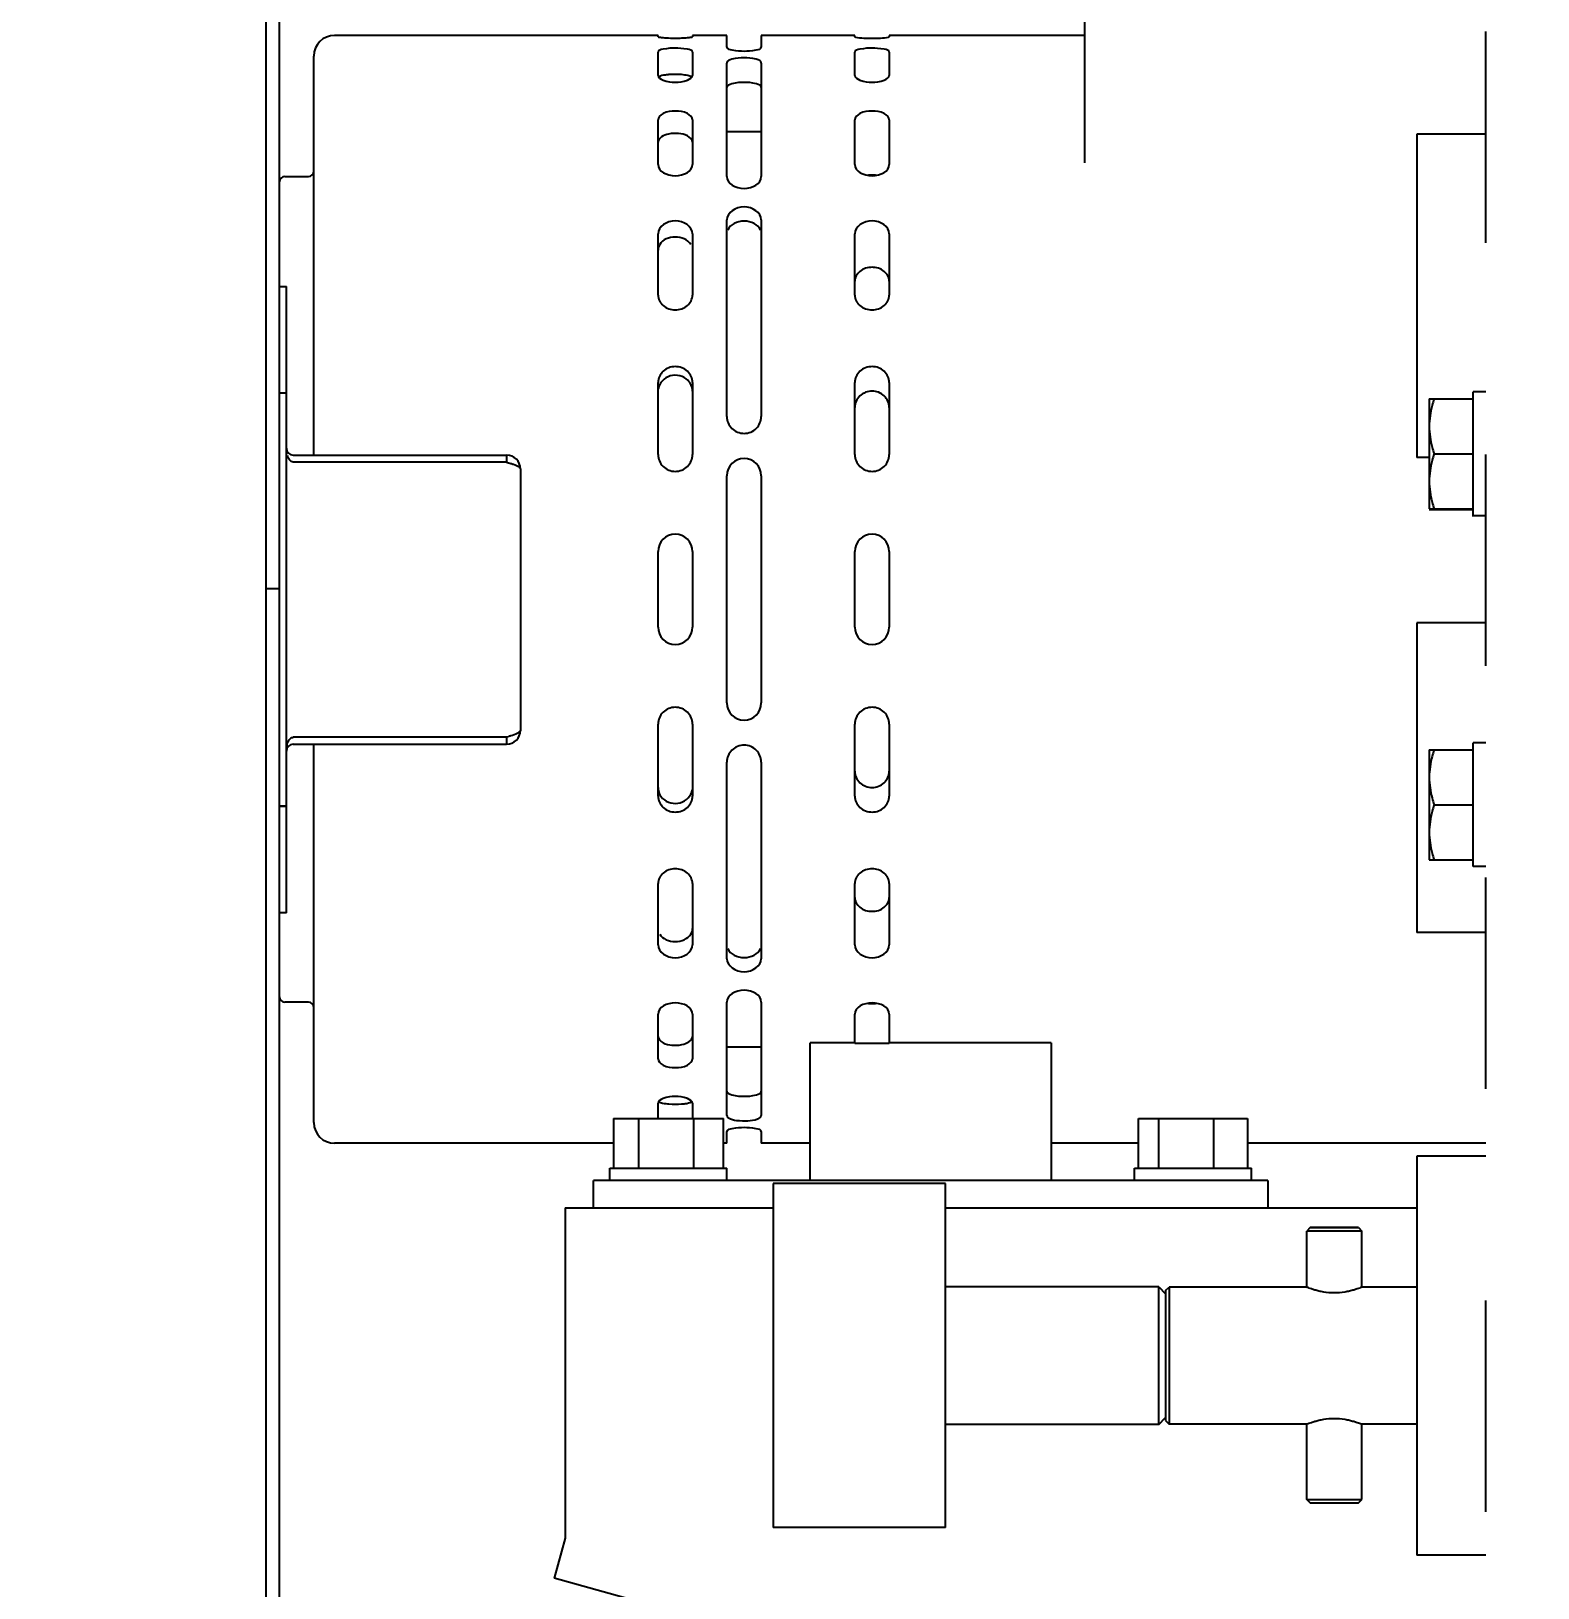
# Model space of a CAD drawing. Header units: millimetres. Extents: x 11802 to 19889, y -472 to 9054.
# Drawn here: x 16536.9 to 16755.8, y 3230.8 to 3457 of the extents above; entities that cross this region are included whole.
import ezdxf

# ---------------------------------------------------------------- set-up
doc = ezdxf.new("R2010")
doc.units = ezdxf.units.MM
doc.header["$LTSCALE"] = 307.34
doc.header["$PDMODE"] = 3
doc.header["$PDSIZE"] = 8
doc.linetypes.add('DOT', pattern=[0.2, 0.1, -0.1])
doc.layers.get('0').update_dxf_attribs({"linetype": 'CONTINUOUS'})
doc.layers.get('Defpoints').update_dxf_attribs({"linetype": 'CONTINUOUS'})
doc.styles.get("Standard").update_dxf_attribs({"font": 'calibri.ttf'})
doc.dimstyles.new('DIMSTYLE_2', dxfattribs={"dimtxt": 35, "dimasz": 35, "dimexe": 1.5, "dimexo": 1, "dimgap": 0.875, "dimtad": 1, "dimdec": 0, "dimdsep": 46, "dimtxsty": 'Standard', "dimblk": '_FILLED', "dimblk1": '_FILLED', "dimblk2": '_FILLED', "dimcen": 0.09, "dimazin": 2, "dimtp": 0.01, "dimtm": 0.01, "dimtfac": 1, "dimtdec": 0, "dimtofl": 0, "dimtmove": 0, "dimatfit": 3, "dimldrblk": '_FILLED', "dimfxl": 1, "dimtolj": 1, "dimarcsym": 0})

# ---------------------------------------------------------------- blocks, each defined once
blk = doc.blocks.new('_FILLED')
at = {"color": 0, "linetype": 'ByBlock'}
blk.add_solid([(0, 0), (-1, 0.2143), (-1, -0.2143)], dxfattribs=at)
blk = doc.blocks.new('*D164')
at = {"color": 0, "linetype": 'Continuous', "lineweight": -2}
for p, q in [((16972.25, 3804.97), (16972.25, 3744.5)), ((16343.6, 3267.72), (16343.6, 3747.5)), ((16378.6, 3746), (16937.25, 3746))]:
    blk.add_line(p, q, dxfattribs=at)
at = {"layer": 'Defpoints', "color": 0}
for p in [(16972.25, 3805.97), (16972.25, 3746), (16343.6, 3266.72)]:
    blk.add_point(p, dxfattribs=at)
at = {"color": 0, "linetype": 'ByBlock', "lineweight": -2, "xscale": 35, "yscale": 35, "zscale": 35}
for p, rotation in [((16343.6, 3746), 179.9999902335), ((16972.25, 3746), 359.9999902334998)]:
    blk.add_blockref('_FILLED', p, dxfattribs=dict(at, rotation=rotation))
at = {"color": 0, "insert": (16648.09, 3793.54), "char_height": 35, "attachment_point": 2, "rotation": 360, "line_spacing_factor": 0.9}
blk.add_mtext('\\A1;AFU-630', dxfattribs=at)
blk = doc.blocks.new('*D379')
at = {"color": 0, "linetype": 'Continuous', "lineweight": -2}
for p, q in [((16107.81, 3441.04), (16107.81, 3870.15)), ((16142.81, 3868.65), (16937.25, 3868.65)), ((16972.25, 3690.6), (16972.25, 3870.15))]:
    blk.add_line(p, q, dxfattribs=at)
at = {"layer": 'Defpoints', "color": 0}
for p in [(16972.25, 3868.65), (16972.25, 3689.6), (16107.81, 3440.04)]:
    blk.add_point(p, dxfattribs=at)
at = {"color": 0, "linetype": 'ByBlock', "lineweight": -2, "xscale": 35, "yscale": 35, "zscale": 35, "rotation": 180}
blk.add_blockref('_FILLED', (16107.81, 3868.65), dxfattribs=at)
at = {"color": 0, "linetype": 'ByBlock', "lineweight": -2, "xscale": 35, "yscale": 35, "zscale": 35}
blk.add_blockref('_FILLED', (16972.25, 3868.65), dxfattribs=at)
at = {"color": 0, "insert": (16540.03, 3887.45), "char_height": 35, "attachment_point": 5}
blk.add_mtext('\\A1;\\A1;864', dxfattribs=at)

msp = doc.modelspace()

# ---------------------------------------------------------------- linework, layer by layer
at = {"color": 0, "linetype": 'Continuous'}
for p, q in [((16573.0102, 3150.05923), (16573.0102, 3565.85366)), ((16571.0102, 3554.35202), (16571.0102, 3150.06109)), ((16690.0102, 3437.87141), (16690.0102, 3502.97267)), ((16628.0102, 3456.37267), (16581.0102, 3456.37267)), ((16628.0102, 3456.18456), (16628.0102, 3456.37267)), ((16633.0102, 3456.37267), (16633.0102, 3456.18456)), ((16638.0102, 3456.37267), (16633.0102, 3456.37267)), ((16638.0102, 3454.66353), (16638.0102, 3456.37267)), ((16643.0102, 3456.37267), (16643.0102, 3454.66353)), ((16656.6002, 3456.37267), (16643.0102, 3456.37267)), ((16656.6002, 3456.18456), (16656.6002, 3456.37267)), ((16661.6002, 3456.37267), (16661.6002, 3456.18456)), ((16690.0102, 3456.37267), (16661.6002, 3456.37267)), ((16578.0102, 3395.37401), (16578.0102, 3453.37267)), ((16628.0102, 3450.55423), (16628.0102, 3453.95341)), ((16633.0102, 3453.95341), (16633.0102, 3450.55423)), ((16638.0102, 3435.85756), (16638.0102, 3452.35756)), ((16643.0102, 3452.35756), (16643.0102, 3435.85756)), ((16656.6002, 3450.55423), (16656.6002, 3453.95341)), ((16661.6002, 3453.95341), (16661.6002, 3450.55423)), ((16628.0102, 3437.61354), (16628.0102, 3444.07918)), ((16633.0102, 3444.07918), (16633.0102, 3437.61354)), ((16656.6002, 3437.61354), (16656.6002, 3444.07918)), ((16661.6002, 3444.07918), (16661.6002, 3437.61354)), ((16643.0102, 3442.37267), (16638.0102, 3442.37267)), ((16738.24996, 3442.01154), (16738.24996, 3395.01154)), ((16748.24996, 3442.01154), (16738.24996, 3442.01154)), ((16573.8102, 3435.87267), (16577.2102, 3435.87267)), ((16628.0102, 3418.62922), (16628.0102, 3427.52841)), ((16633.0102, 3427.52841), (16633.0102, 3418.62922)), ((16638.0102, 3400.97868), (16638.0102, 3429.55752)), ((16643.0102, 3429.55752), (16643.0102, 3400.97868)), ((16656.6002, 3418.62922), (16656.6002, 3427.52841)), ((16661.6002, 3427.52841), (16661.6002, 3418.62922)), ((16573.0102, 3419.87401), (16574.0102, 3419.87401)), ((16574.0102, 3344.37684), (16574.0102, 3419.87401)), ((16628.0102, 3395.4596), (16628.0102, 3405.92122)), ((16633.0102, 3405.92122), (16633.0102, 3395.4596)), ((16656.6002, 3395.4596), (16656.6002, 3405.92122)), ((16661.6002, 3405.92122), (16661.6002, 3395.4596)), ((16574.0102, 3404.37401), (16573.0102, 3404.37401)), ((16740.04996, 3403.55881), (16740.04996, 3387.55881)), ((16740.04996, 3403.55881), (16746.44996, 3403.55881)), ((16746.44996, 3386.46428), (16746.44996, 3404.55881)), ((16748.24996, 3404.55881), (16746.44996, 3404.55881)), ((16575.0102, 3395.37401), (16606.0102, 3395.37401)), ((16606.0102, 3394.37119), (16575.0102, 3394.37119)), ((16606.0102, 3395.37401), (16606.0102, 3394.37401)), ((16740.04996, 3395.01154), (16738.24996, 3395.01154)), ((16740.76449, 3395.55881), (16746.44996, 3395.55881)), ((16608.0102, 3393.37401), (16608.0102, 3355.37401)), ((16638.0102, 3359.37267), (16638.0102, 3392.37267)), ((16643.0102, 3392.37267), (16643.0102, 3359.37267)), ((16740.04996, 3387.55881), (16746.44996, 3387.55881)), ((16740.04996, 3387.47819), (16740.04996, 3387.46428)), ((16740.04996, 3387.46428), (16746.44996, 3387.46428)), ((16748.24996, 3386.55881), (16746.44996, 3386.55881)), ((16628.0102, 3370.37267), (16628.0102, 3381.37267)), ((16633.0102, 3381.37267), (16633.0102, 3370.37267)), ((16656.6002, 3370.37267), (16656.6002, 3381.37267)), ((16661.6002, 3381.37267), (16661.6002, 3370.37267)), ((16573.0102, 3375.94623), (16571.0102, 3375.94623)), ((16738.24996, 3371.01156), (16738.24996, 3326.01156)), ((16748.24996, 3371.01156), (16738.24996, 3371.01156)), ((16628.0102, 3345.82412), (16628.0102, 3356.28574)), ((16633.0102, 3356.28574), (16633.0102, 3345.82412)), ((16656.6002, 3345.82412), (16656.6002, 3356.28574)), ((16661.6002, 3356.28574), (16661.6002, 3345.82412)), ((16606.0102, 3354.37684), (16575.0102, 3354.37684)), ((16575.0102, 3353.37401), (16606.0102, 3353.37401)), ((16578.0102, 3298.37267), (16578.0102, 3353.37401)), ((16606.2711, 3354.45989), (16606.0102, 3354.37684)), ((16606.0102, 3354.37401), (16606.0102, 3353.37401)), ((16746.44996, 3335.56911), (16746.44996, 3353.5691)), ((16748.24996, 3353.5691), (16746.44996, 3353.5691)), ((16638.0102, 3322.18782), (16638.0102, 3350.76666)), ((16643.0102, 3350.76666), (16643.0102, 3322.18782)), ((16740.04996, 3352.5691), (16740.04996, 3336.5691)), ((16740.04996, 3352.5691), (16746.44996, 3352.5691)), ((16573.0102, 3344.37401), (16574.0102, 3344.37684)), ((16573.0102, 3344.37684), (16574.0102, 3344.37684)), ((16574.0102, 3344.37401), (16573.0102, 3344.37401)), ((16574.0102, 3328.87401), (16574.0102, 3344.37401)), ((16740.76449, 3344.5691), (16746.44996, 3344.5691)), ((16740.04996, 3336.5691), (16746.44996, 3336.5691)), ((16748.24996, 3335.5691), (16746.44996, 3335.5691)), ((16628.0102, 3324.21693), (16628.0102, 3333.11612)), ((16633.0102, 3333.11612), (16633.0102, 3324.21693)), ((16656.6002, 3324.21693), (16656.6002, 3333.11612)), ((16661.6002, 3333.11612), (16661.6002, 3324.21693)), ((16574.0102, 3328.87401), (16573.0102, 3328.87401)), ((16748.24996, 3326.01156), (16738.24996, 3326.01156)), ((16577.2102, 3315.87267), (16573.8102, 3315.87267)), ((16638.0102, 3299.38778), (16638.0102, 3315.88778)), ((16643.0102, 3315.88778), (16643.0102, 3299.38778)), ((16628.0102, 3307.66617), (16628.0102, 3314.13181)), ((16633.0102, 3314.13181), (16633.0102, 3307.66617)), ((16656.6002, 3309.89109), (16656.6002, 3314.13181)), ((16661.6002, 3314.13181), (16661.6002, 3309.89109)), ((16650.1102, 3289.97267), (16650.1102, 3309.97269)), ((16656.6002, 3309.97269), (16650.1102, 3309.97268)), ((16661.6002, 3309.89109), (16656.6002, 3309.89109)), ((16685.1102, 3309.97268), (16661.6002, 3309.97269)), ((16685.1102, 3309.97269), (16685.1102, 3289.97267)), ((16638.0102, 3309.37267), (16643.0102, 3309.37267)), ((16628.0102, 3298.97267), (16628.0102, 3301.19112)), ((16633.0102, 3301.19112), (16633.0102, 3298.97267)), ((16621.51971, 3298.97267), (16621.51971, 3291.77267)), ((16621.51971, 3298.97267), (16637.50069, 3298.97267)), ((16625.17726, 3298.97267), (16625.17726, 3291.77267)), ((16633.16775, 3298.97267), (16633.16775, 3291.77267)), ((16637.50069, 3291.77267), (16637.50069, 3298.97267)), ((16697.79054, 3291.77267), (16697.79054, 3298.97267)), ((16697.79054, 3298.97267), (16713.62987, 3298.97267)), ((16700.771, 3291.77267), (16700.771, 3298.97267)), ((16708.69067, 3298.97267), (16708.69067, 3291.77267)), ((16713.62987, 3298.97267), (16713.62987, 3291.77267)), ((16638.0102, 3295.37267), (16638.0102, 3297.08181)), ((16643.0102, 3297.08181), (16643.0102, 3295.37267)), ((16621.51971, 3295.37267), (16581.0102, 3295.37267)), ((16638.0102, 3295.37267), (16637.50069, 3295.37267)), ((16650.1102, 3295.37267), (16643.0102, 3295.37267)), ((16697.79054, 3295.37267), (16685.1102, 3295.37267)), ((16748.24996, 3295.37267), (16713.62987, 3295.37267)), ((16621.0102, 3289.97267), (16621.0102, 3291.77267)), ((16621.0102, 3291.77267), (16638.0102, 3291.77267)), ((16638.0102, 3289.97267), (16638.0102, 3291.77267)), ((16697.2102, 3289.97267), (16697.2102, 3291.77267)), ((16697.2102, 3291.77267), (16714.2102, 3291.77267)), ((16714.2102, 3289.97267), (16714.2102, 3291.77267)), ((16738.24996, 3293.51158), (16738.24996, 3235.51158)), ((16748.24996, 3293.51158), (16738.24996, 3293.51158)), ((16618.6102, 3285.97267), (16618.6102, 3289.97267)), ((16716.6102, 3289.97267), (16618.6102, 3289.97267)), ((16644.74996, 3289.51184), (16644.74996, 3239.51184)), ((16669.74996, 3289.51184), (16644.74996, 3289.51184)), ((16669.74996, 3239.51184), (16669.74996, 3289.51184)), ((16716.6102, 3289.97267), (16716.6102, 3285.97267)), ((16614.5102, 3285.97267), (16614.5102, 3237.97267)), ((16614.5102, 3285.97267), (16644.74996, 3285.97267)), ((16669.74996, 3285.97267), (16738.24996, 3285.97267)), ((16722.24996, 3274.46182), (16722.24996, 3282.61913)), ((16722.74997, 3283.11915), (16722.24997, 3282.61915)), ((16729.74996, 3283.11915), (16730.24996, 3282.61915)), ((16730.24996, 3274.46182), (16730.24996, 3282.61913)), ((16700.74996, 3274.51184), (16669.74996, 3274.51184)), ((16700.74996, 3254.51184), (16700.74996, 3274.51184)), ((16700.74996, 3274.51184), (16701.74996, 3273.51184)), ((16701.74996, 3273.96184), (16702.24996, 3274.46184)), ((16701.74996, 3273.96182), (16701.74996, 3255.06184)), ((16722.25001, 3274.46184), (16702.24996, 3274.46184)), ((16702.24996, 3274.46182), (16702.24996, 3254.56184)), ((16738.24996, 3274.46184), (16730.24991, 3274.46184)), ((16700.74996, 3254.51184), (16701.74996, 3255.51184)), ((16700.74996, 3254.51184), (16669.74996, 3254.51184)), ((16701.74996, 3255.06184), (16702.24996, 3254.56184)), ((16722.25001, 3254.56184), (16702.24996, 3254.56184)), ((16722.24996, 3243.61921), (16722.24996, 3254.56186)), ((16738.24996, 3254.56184), (16730.24991, 3254.56184)), ((16730.24996, 3243.61921), (16730.24996, 3254.56186)), ((16722.74997, 3243.1192), (16722.24997, 3243.61919)), ((16729.74996, 3243.1192), (16730.24996, 3243.61919)), ((16614.5102, 3237.97267), (16612.89985, 3232.19281)), ((16669.74996, 3239.51184), (16644.74996, 3239.51184)), ((16748.24996, 3235.51158), (16738.24996, 3235.51158)), ((16742.45619, 3196.09647), (16612.89985, 3232.19281))]:
    msp.add_line(p, q, dxfattribs=at)
at = {"color": 0, "linetype": 'DOT'}
msp.add_line((16748.24996, 3180.33236), (16748.24996, 3462.33236), dxfattribs=at)
at = {"color": 0, "linetype": 'Continuous'}
for centre, radius, start, end in [((16581.0102, 3453.37267), 3, 90, 180), ((16630.51045, 3439.64569), 11.05743, 85.2677145, 94.7471319), ((16577.2102, 3436.67267), 0.8, 270, 0), ((16573.8102, 3435.07267), 0.8, 90, 180), ((16659.09919, 3431.89028), 4.18324, 89.9861408, 98.4494389), ((16659.10124, 3431.89007), 4.18345, 81.5478151, 90.0141969), ((16575.0102, 3396.37401), 1, 180, 270), ((16606.0102, 3393.37401), 2, 0, 90), ((16640.5102, 3392.37267), 2.5, 0, 180), ((16758.39381, 3393.34089), 18.58298, 198.1578557, 198.4354527), ((16630.5102, 3381.37267), 2.5, 0, 180), ((16659.1002, 3381.37267), 2.5, 0, 180), ((16630.5102, 3370.37267), 2.5, 180, 0), ((16659.1002, 3370.37267), 2.5, 180, 0), ((16640.5102, 3359.37267), 2.5, 180, 0), ((16606.0102, 3355.37401), 2, 270, 0), ((16575.0102, 3352.37401), 1, 90, 180), ((16573.8102, 3316.67267), 0.8, 180, 270), ((16577.2102, 3315.07267), 0.8, 0, 90), ((16659.09917, 3319.85527), 4.18345, 261.5478151, 270.0141969), ((16659.10121, 3319.85506), 4.18324, 269.9861408, 278.4494389), ((16630.50996, 3312.09965), 11.05743, 265.2677145, 274.7471319), ((16581.0102, 3298.37267), 3, 180, 270), ((16671.71097, 3305.02107), 291.6, 185.343183, 300.1630563), ((16671.71097, 3305.02107), 287.5, 185.4894734, 300.6414256), ((16671.71097, 3305.02107), 280.49174, 185.5554893, 301.4929297), ((16671.71097, 3305.02107), 280.1, 185.5632839, 301.541825)]:
    msp.add_arc(centre, radius, start, end, dxfattribs=at)
for points, knots in [([(16628.0102, 3456.18456), (16628.0102, 3456.11689), (16628.38535, 3456.11729), (16628.78894, 3456.01394), (16629.61479, 3455.99178), (16630.51023, 3455.96474), (16631.40566, 3455.99178), (16632.2315, 3456.01394), (16632.63508, 3456.11729), (16633.0102, 3456.11689), (16633.0102, 3456.18456)], [0, 0, 0, 0, 0.040299834, 0.148557164, 0.30982459, 0.500004487, 0.690184379, 0.851450651, 0.95970397, 1, 1, 1, 1]), ([(16633.0102, 3453.95341), (16633.0102, 3454.23321), (16631.80016, 3454.46786), (16630.5102, 3454.56515), (16629.22023, 3454.46791), (16628.0102, 3454.23319), (16628.0102, 3453.95341)], [0, 0, 0, 0, 0.160465933, 0.49999407, 0.839545174, 1, 1, 1, 1]), ([(16638.0102, 3454.66353), (16638.0102, 3454.39014), (16639.23043, 3454.18991), (16640.51021, 3454.03579), (16641.79, 3454.18986), (16643.0102, 3454.39017), (16643.0102, 3454.66353)], [0, 0, 0, 0, 0.157322041, 0.499994024, 0.842689594, 1, 1, 1, 1]), ([(16656.6002, 3456.18456), (16656.6002, 3456.17175), (16656.6482, 3456.1475), (16656.68305, 3456.13799), (16656.7113, 3456.13085)], [0, 0, 0, 0, 0.305500277, 1, 1, 1, 1]), ([(16661.6002, 3453.95341), (16661.6002, 3454.23321), (16660.39016, 3454.46786), (16659.1002, 3454.56515), (16657.81023, 3454.46791), (16656.6002, 3454.23319), (16656.6002, 3453.95341)], [0, 0, 0, 0, 0.160465933, 0.49999407, 0.839545174, 1, 1, 1, 1]), ([(16656.7113, 3456.13085), (16657.48496, 3455.93524), (16659.1002, 3456.01324), (16660.71543, 3455.93525), (16661.4891, 3456.13085)], [0, 0, 0, 0, 0.499996602, 1, 1, 1, 1]), ([(16661.4891, 3456.13085), (16661.51735, 3456.13799), (16661.5522, 3456.1475), (16661.6002, 3456.17174), (16661.6002, 3456.18456)], [0, 0, 0, 0, 0.694496841, 1, 1, 1, 1]), ([(16643.0102, 3452.35756), (16643.0102, 3452.6586), (16641.88188, 3453.0839), (16640.5102, 3453.14058), (16639.1385, 3453.08396), (16638.0102, 3452.65859), (16638.0102, 3452.35756)], [0, 0, 0, 0, 0.167604194, 0.499993709, 0.83240508, 1, 1, 1, 1]), ([(16628.0102, 3450.55423), (16628.0102, 3450.2215), (16629.06321, 3449.64483), (16630.5102, 3449.54129), (16631.95724, 3449.64476), (16633.0102, 3450.22151), (16633.0102, 3450.55423)], [0, 0, 0, 0, 0.178815191, 0.499993352, 0.821192589, 1, 1, 1, 1]), ([(16629.59535, 3450.66519), (16629.42557, 3450.65107), (16628.92489, 3450.58582), (16628.3689, 3450.51829), (16628.1041, 3450.29946)], [0, 0, 0, 0, 0.331528465, 1, 1, 1, 1]), ([(16656.6002, 3450.55423), (16656.6002, 3450.2215), (16657.65321, 3449.64483), (16659.1002, 3449.54129), (16660.54724, 3449.64476), (16661.6002, 3450.22151), (16661.6002, 3450.55423)], [0, 0, 0, 0, 0.178815191, 0.499993352, 0.821192589, 1, 1, 1, 1]), ([(16643.0102, 3448.81425), (16643.0102, 3449.11126), (16641.87115, 3449.51287), (16640.51021, 3449.57084), (16639.14927, 3449.5129), (16638.0102, 3449.11125), (16638.0102, 3448.81425)], [0, 0, 0, 0, 0.16609743, 0.499992636, 0.833908304, 1, 1, 1, 1]), ([(16633.0102, 3444.07918), (16633.0102, 3444.4721), (16632.09951, 3445.28943), (16630.51021, 3445.43201), (16628.92083, 3445.2895), (16628.0102, 3444.47209), (16628.0102, 3444.07918)], [0, 0, 0, 0, 0.197329746, 0.499993027, 0.802675661, 1, 1, 1, 1]), ([(16661.6002, 3444.07918), (16661.6002, 3444.4721), (16660.68951, 3445.28943), (16659.10021, 3445.43201), (16657.51083, 3445.2895), (16656.6002, 3444.47209), (16656.6002, 3444.07918)], [0, 0, 0, 0, 0.197329746, 0.499993027, 0.802675661, 1, 1, 1, 1]), ([(16633.0102, 3440.83513), (16633.0102, 3441.22645), (16632.24399, 3441.916), (16630.95076, 3442.14354), (16629.46424, 3442.15228), (16628.0102, 3441.48516), (16628.0102, 3440.83513)], [0, 0, 0, 0, 0.199002049, 0.423879659, 0.669433034, 1, 1, 1, 1]), ([(16628.0102, 3437.61354), (16628.0102, 3436.61702), (16630.51019, 3435.33128), (16633.0102, 3436.617), (16633.0102, 3437.61354)], [0, 0, 0, 0, 0.499996424, 1, 1, 1, 1]), ([(16656.6002, 3437.61354), (16656.6002, 3436.61702), (16659.10019, 3435.33128), (16661.6002, 3436.617), (16661.6002, 3437.61354)], [0, 0, 0, 0, 0.499996424, 1, 1, 1, 1]), ([(16638.0102, 3435.85756), (16638.0102, 3434.84243), (16640.51019, 3433.39442), (16643.0102, 3434.84241), (16643.0102, 3435.85756)], [0, 0, 0, 0, 0.499996516, 1, 1, 1, 1]), ([(16643.0102, 3429.55752), (16643.0102, 3430.60061), (16640.51022, 3432.27868), (16638.0102, 3430.60062), (16638.0102, 3429.55752)], [0, 0, 0, 0, 0.4999967, 1, 1, 1, 1]), ([(16633.0102, 3427.52841), (16633.0102, 3428.57481), (16630.51022, 3430.27922), (16628.0102, 3428.57483), (16628.0102, 3427.52841)], [0, 0, 0, 0, 0.499996757, 1, 1, 1, 1]), ([(16642.89557, 3428.07355), (16642.54728, 3428.91046), (16640.50966, 3429.8466), (16638.4721, 3428.90964), (16638.12443, 3428.07259)], [0, 0, 0, 0, 0.500028005, 1, 1, 1, 1]), ([(16661.6002, 3427.52841), (16661.6002, 3428.57481), (16659.10022, 3430.27922), (16656.6002, 3428.57483), (16656.6002, 3427.52841)], [0, 0, 0, 0, 0.499996757, 1, 1, 1, 1]), ([(16632.76877, 3425.98804), (16632.32709, 3426.69578), (16630.50903, 3427.43208), (16628.69113, 3426.69435), (16628.25044, 3425.98619)], [0, 0, 0, 0, 0.500049484, 1, 1, 1, 1]), ([(16659.1002, 3422.66688), (16658.47874, 3422.66688), (16657.26335, 3422.33822), (16656.6002, 3421.17989), (16656.6002, 3420.64433)], [0, 0, 0, 0, 0.537125036, 1, 1, 1, 1]), ([(16661.6002, 3420.64433), (16661.6002, 3421.17991), (16660.93703, 3422.33824), (16659.72165, 3422.66688), (16659.1002, 3422.66688)], [0, 0, 0, 0, 0.462891559, 1, 1, 1, 1]), ([(16628.0102, 3418.62922), (16628.0102, 3418.06948), (16628.64774, 3416.86831), (16630.51019, 3416.28011), (16632.37276, 3416.86823), (16633.0102, 3418.06949), (16633.0102, 3418.62922)], [0, 0, 0, 0, 0.235957799, 0.499993156, 0.764043374, 1, 1, 1, 1]), ([(16656.6002, 3418.62922), (16656.6002, 3418.06948), (16657.23774, 3416.86831), (16659.10019, 3416.28011), (16660.96276, 3416.86823), (16661.6002, 3418.06949), (16661.6002, 3418.62922)], [0, 0, 0, 0, 0.235957799, 0.499993156, 0.764043374, 1, 1, 1, 1]), ([(16633.0102, 3405.92122), (16633.0102, 3406.51871), (16632.42281, 3407.78674), (16630.51021, 3408.46299), (16628.5975, 3407.78683), (16628.0102, 3406.51871), (16628.0102, 3405.92122)], [0, 0, 0, 0, 0.243146114, 0.499993281, 0.756854547, 1, 1, 1, 1]), ([(16632.34644, 3406.25161), (16631.72221, 3406.87542), (16629.67435, 3407.42861), (16628.17841, 3405.86853), (16628.03931, 3405.03201)], [0, 0, 0, 0, 0.509964013, 1, 1, 1, 1]), ([(16661.6002, 3405.92122), (16661.6002, 3406.51871), (16661.01281, 3407.78674), (16659.10021, 3408.46299), (16657.1875, 3407.78683), (16656.6002, 3406.51871), (16656.6002, 3405.92122)], [0, 0, 0, 0, 0.243146114, 0.499993281, 0.756854547, 1, 1, 1, 1]), ([(16659.1002, 3404.67969), (16658.46687, 3404.67969), (16657.16434, 3404.2015), (16656.6002, 3402.9133), (16656.6002, 3402.30205)], [0, 0, 0, 0, 0.508874379, 1, 1, 1, 1]), ([(16661.6002, 3402.30205), (16661.6002, 3402.91332), (16661.03604, 3404.20152), (16659.73352, 3404.67969), (16659.1002, 3404.67969)], [0, 0, 0, 0, 0.491142159, 1, 1, 1, 1]), ([(16740.76449, 3403.55881), (16740.65636, 3403.23442), (16740.26149, 3401.93647), (16740.04996, 3400.57435), (16740.04996, 3399.55881)], [0, 0, 0, 0, 0.251892286, 1, 1, 1, 1]), ([(16638.0102, 3400.97868), (16638.0102, 3400.35797), (16638.56195, 3399.05085), (16640.51019, 3398.2677), (16642.45856, 3399.05077), (16643.0102, 3400.35797), (16643.0102, 3400.97868)], [0, 0, 0, 0, 0.246037418, 0.499993294, 0.753962987, 1, 1, 1, 1]), ([(16740.04996, 3399.55881), (16740.04996, 3398.54327), (16740.26149, 3397.18116), (16740.65636, 3395.8832), (16740.76449, 3395.55881)], [0, 0, 0, 0, 0.748107765, 1, 1, 1, 1]), ([(16606.60214, 3394.18044), (16606.73676, 3394.13571), (16607.16632, 3393.98333), (16607.61438, 3393.82572), (16607.85808, 3393.6232)], [0, 0, 0, 0, 0.309241108, 1, 1, 1, 1]), ([(16607.85808, 3393.6232), (16607.90135, 3393.58725), (16607.97385, 3393.51659), (16608.0102, 3393.41741), (16608.0102, 3393.37401)], [0, 0, 0, 0, 0.564545285, 1, 1, 1, 1]), ([(16628.0102, 3395.4596), (16628.0102, 3394.83557), (16628.56676, 3393.52802), (16630.51019, 3392.75949), (16632.45375, 3393.52794), (16633.0102, 3394.83557), (16633.0102, 3395.4596)], [0, 0, 0, 0, 0.24753793, 0.499993387, 0.752462305, 1, 1, 1, 1]), ([(16656.6002, 3395.4596), (16656.6002, 3394.83557), (16657.15676, 3393.52802), (16659.10019, 3392.75949), (16661.04375, 3393.52794), (16661.6002, 3394.83557), (16661.6002, 3395.4596)], [0, 0, 0, 0, 0.24753793, 0.499993387, 0.752462305, 1, 1, 1, 1]), ([(16740.76449, 3395.55881), (16740.65636, 3395.23442), (16740.26149, 3393.93647), (16740.04996, 3392.57435), (16740.04996, 3391.55881)], [0, 0, 0, 0, 0.251892286, 1, 1, 1, 1]), ([(16740.04996, 3391.55881), (16740.04996, 3390.54327), (16740.26149, 3389.18116), (16740.65636, 3387.8832), (16740.76449, 3387.55881)], [0, 0, 0, 0, 0.748107765, 1, 1, 1, 1]), ([(16633.0102, 3356.28574), (16633.0102, 3356.90978), (16632.45365, 3358.21732), (16630.51021, 3358.98585), (16628.56666, 3358.21741), (16628.0102, 3356.90978), (16628.0102, 3356.28574)], [0, 0, 0, 0, 0.24753793, 0.499993387, 0.752462305, 1, 1, 1, 1]), ([(16661.6002, 3356.28574), (16661.6002, 3356.90978), (16661.04365, 3358.21732), (16659.10021, 3358.98585), (16657.15666, 3358.21741), (16656.6002, 3356.90978), (16656.6002, 3356.28574)], [0, 0, 0, 0, 0.24753793, 0.499993387, 0.752462305, 1, 1, 1, 1]), ([(16608.0102, 3355.37401), (16608.0102, 3355.187), (16607.41154, 3354.83364), (16606.94852, 3354.68268), (16606.60217, 3354.5676)], [0, 0, 0, 0, 0.338800996, 1, 1, 1, 1]), ([(16574.59239, 3354.19098), (16574.65097, 3354.24314), (16574.77819, 3354.33477), (16574.93369, 3354.37693), (16575.0102, 3354.37684)], [0, 0, 0, 0, 0.506219308, 1, 1, 1, 1]), ([(16606.60217, 3354.5676), (16606.54753, 3354.54944), (16606.43725, 3354.51328), (16606.32678, 3354.47772), (16606.2711, 3354.45989)], [0, 0, 0, 0, 0.496150057, 1, 1, 1, 1]), ([(16643.0102, 3350.76666), (16643.0102, 3351.38738), (16642.45846, 3352.69449), (16640.51021, 3353.47765), (16638.56185, 3352.69458), (16638.0102, 3351.38738), (16638.0102, 3350.76666)], [0, 0, 0, 0, 0.246037418, 0.499993294, 0.753962987, 1, 1, 1, 1]), ([(16740.76449, 3352.5691), (16740.65636, 3352.24471), (16740.26149, 3350.94676), (16740.04996, 3349.58464), (16740.04996, 3348.5691)], [0, 0, 0, 0, 0.251892286, 1, 1, 1, 1]), ([(16656.6002, 3349.4433), (16656.6002, 3348.83203), (16657.16436, 3347.54382), (16658.46689, 3347.06565), (16659.1002, 3347.06565)], [0, 0, 0, 0, 0.491142159, 1, 1, 1, 1]), ([(16659.1002, 3347.06565), (16659.73354, 3347.06565), (16661.03607, 3347.54385), (16661.6002, 3348.83205), (16661.6002, 3349.4433)], [0, 0, 0, 0, 0.508874379, 1, 1, 1, 1]), ([(16740.04996, 3348.5691), (16740.04996, 3347.55356), (16740.26149, 3346.19145), (16740.65636, 3344.89349), (16740.76449, 3344.5691)], [0, 0, 0, 0, 0.748107765, 1, 1, 1, 1]), ([(16628.67397, 3345.49374), (16629.2982, 3344.86992), (16631.34606, 3344.31674), (16632.84199, 3345.87681), (16632.9811, 3346.71334)], [0, 0, 0, 0, 0.509964013, 1, 1, 1, 1]), ([(16628.0102, 3345.82412), (16628.0102, 3345.22663), (16628.5976, 3343.9586), (16630.51019, 3343.28235), (16632.4229, 3343.95852), (16633.0102, 3345.22664), (16633.0102, 3345.82412)], [0, 0, 0, 0, 0.243146114, 0.499993281, 0.756854547, 1, 1, 1, 1]), ([(16656.6002, 3345.82412), (16656.6002, 3345.22663), (16657.1876, 3343.9586), (16659.10019, 3343.28235), (16661.0129, 3343.95852), (16661.6002, 3345.22664), (16661.6002, 3345.82412)], [0, 0, 0, 0, 0.243146114, 0.499993281, 0.756854547, 1, 1, 1, 1]), ([(16740.76449, 3344.5691), (16740.65636, 3344.24471), (16740.26149, 3342.94676), (16740.04996, 3341.58464), (16740.04996, 3340.5691)], [0, 0, 0, 0, 0.251892286, 1, 1, 1, 1]), ([(16740.04996, 3340.5691), (16740.04996, 3339.55356), (16740.26149, 3338.19145), (16740.65636, 3336.89349), (16740.76449, 3336.5691)], [0, 0, 0, 0, 0.748107765, 1, 1, 1, 1]), ([(16633.0102, 3333.11612), (16633.0102, 3333.67586), (16632.37267, 3334.87703), (16630.51021, 3335.46524), (16628.64765, 3334.87711), (16628.0102, 3333.67586), (16628.0102, 3333.11612)], [0, 0, 0, 0, 0.235957799, 0.499993156, 0.764043374, 1, 1, 1, 1]), ([(16661.6002, 3333.11612), (16661.6002, 3333.67586), (16660.96267, 3334.87703), (16659.10021, 3335.46524), (16657.23765, 3334.87711), (16656.6002, 3333.67586), (16656.6002, 3333.11612)], [0, 0, 0, 0, 0.235957799, 0.499993156, 0.764043374, 1, 1, 1, 1]), ([(16656.6002, 3331.10101), (16656.6002, 3330.56543), (16657.26338, 3329.40711), (16658.47876, 3329.07847), (16659.1002, 3329.07847)], [0, 0, 0, 0, 0.462891559, 1, 1, 1, 1]), ([(16659.1002, 3329.07847), (16659.72167, 3329.07847), (16660.93706, 3329.40713), (16661.6002, 3330.56545), (16661.6002, 3331.10101)], [0, 0, 0, 0, 0.537125036, 1, 1, 1, 1]), ([(16628.25163, 3325.75731), (16628.69331, 3325.04956), (16630.51137, 3324.31326), (16632.32927, 3325.05099), (16632.76997, 3325.75916)], [0, 0, 0, 0, 0.500049484, 1, 1, 1, 1]), ([(16628.0102, 3324.21693), (16628.0102, 3323.17053), (16630.51018, 3321.46612), (16633.0102, 3323.17052), (16633.0102, 3324.21693)], [0, 0, 0, 0, 0.499996757, 1, 1, 1, 1]), ([(16638.12484, 3323.67179), (16638.47312, 3322.83488), (16640.51075, 3321.89874), (16642.54831, 3322.8357), (16642.89598, 3323.67275)], [0, 0, 0, 0, 0.500028005, 1, 1, 1, 1]), ([(16656.6002, 3324.21693), (16656.6002, 3323.17053), (16659.10018, 3321.46612), (16661.6002, 3323.17052), (16661.6002, 3324.21693)], [0, 0, 0, 0, 0.499996757, 1, 1, 1, 1]), ([(16638.0102, 3322.18782), (16638.0102, 3321.14474), (16640.51018, 3319.46666), (16643.0102, 3321.14472), (16643.0102, 3322.18782)], [0, 0, 0, 0, 0.4999967, 1, 1, 1, 1]), ([(16643.0102, 3315.88778), (16643.0102, 3316.90292), (16640.51022, 3318.35093), (16638.0102, 3316.90293), (16638.0102, 3315.88778)], [0, 0, 0, 0, 0.499996516, 1, 1, 1, 1]), ([(16633.0102, 3314.13181), (16633.0102, 3315.12833), (16630.51022, 3316.41406), (16628.0102, 3315.12834), (16628.0102, 3314.13181)], [0, 0, 0, 0, 0.499996424, 1, 1, 1, 1]), ([(16661.6002, 3314.13181), (16661.6002, 3315.12833), (16659.10022, 3316.41406), (16656.6002, 3315.12834), (16656.6002, 3314.13181)], [0, 0, 0, 0, 0.499996424, 1, 1, 1, 1]), ([(16628.0102, 3310.91021), (16628.0102, 3310.5189), (16628.77642, 3309.82934), (16630.06964, 3309.6018), (16631.55616, 3309.59307), (16633.0102, 3310.26019), (16633.0102, 3310.91021)], [0, 0, 0, 0, 0.199002049, 0.423879659, 0.669433034, 1, 1, 1, 1]), ([(16628.0102, 3307.66617), (16628.0102, 3307.27324), (16628.9209, 3306.45592), (16630.5102, 3306.31333), (16632.09957, 3306.45584), (16633.0102, 3307.27325), (16633.0102, 3307.66617)], [0, 0, 0, 0, 0.197329746, 0.499993027, 0.802675661, 1, 1, 1, 1]), ([(16638.0102, 3302.9311), (16638.0102, 3302.63409), (16639.14926, 3302.23247), (16640.5102, 3302.1745), (16641.87114, 3302.23245), (16643.0102, 3302.6341), (16643.0102, 3302.9311)], [0, 0, 0, 0, 0.16609743, 0.499992636, 0.833908304, 1, 1, 1, 1]), ([(16633.0102, 3301.19112), (16633.0102, 3301.52384), (16631.95719, 3302.10052), (16630.5102, 3302.20405), (16629.06317, 3302.10059), (16628.0102, 3301.52383), (16628.0102, 3301.19112)], [0, 0, 0, 0, 0.178815191, 0.499993352, 0.821192589, 1, 1, 1, 1]), ([(16631.42505, 3301.08016), (16631.59483, 3301.09428), (16632.09551, 3301.15952), (16632.65151, 3301.22706), (16632.9163, 3301.44588)], [0, 0, 0, 0, 0.331528465, 1, 1, 1, 1]), ([(16638.0102, 3299.38778), (16638.0102, 3299.32593), (16638.07136, 3299.18321), (16638.18804, 3299.09367), (16638.25732, 3299.04946)], [0, 0, 0, 0, 0.429431986, 1, 1, 1, 1]), ([(16638.25732, 3299.04946), (16638.59871, 3298.8316), (16639.56932, 3298.63881), (16641.02989, 3298.61466), (16642.18251, 3298.73344), (16643.0102, 3299.14823), (16643.0102, 3299.38778)], [0, 0, 0, 0, 0.242387161, 0.573059968, 0.856620404, 1, 1, 1, 1]), ([(16643.0102, 3297.08181), (16643.0102, 3297.3552), (16641.78998, 3297.55543), (16640.5102, 3297.70955), (16639.23041, 3297.55549), (16638.0102, 3297.35518), (16638.0102, 3297.08181)], [0, 0, 0, 0, 0.157322041, 0.499994024, 0.842689594, 1, 1, 1, 1]), ([(16726.24996, 3282.61124), (16725.98983, 3282.61124), (16725.47959, 3282.61134), (16724.73883, 3282.61177), (16724.05616, 3282.61248), (16723.53571, 3282.61329), (16723.16786, 3282.61409), (16722.93475, 3282.61468), (16722.73365, 3282.61539), (16722.56619, 3282.61592), (16722.43482, 3282.617), (16722.34681, 3282.61683), (16722.29709, 3282.61847), (16722.27097, 3282.61704), (16722.26027, 3282.62054), (16722.24996, 3282.61752), (16722.24996, 3282.61913)], [0, 0, 0, 0, 0.195094244, 0.382676933, 0.555564793, 0.707098809, 0.773003821, 0.831461088, 0.881913381, 0.92387128, 0.956931756, 0.980778539, 0.989169986, 0.995177251, 0.998790009, 1, 1, 1, 1]), ([(16726.24996, 3283.11223), (16726.02236, 3283.11223), (16725.57589, 3283.11231), (16724.92773, 3283.11269), (16724.33038, 3283.11331), (16723.875, 3283.11402), (16723.55312, 3283.11472), (16723.34916, 3283.11524), (16723.1732, 3283.11585), (16723.02667, 3283.11632), (16722.91171, 3283.11727), (16722.83471, 3283.11712), (16722.79121, 3283.11855), (16722.76835, 3283.1173), (16722.75899, 3283.12036), (16722.74996, 3283.11772), (16722.74996, 3283.11913)], [0, 0, 0, 0, 0.195089384, 0.382680786, 0.555565108, 0.707099525, 0.772999187, 0.831461144, 0.881909304, 0.923871153, 0.95692878, 0.980778437, 0.989168096, 0.995175524, 0.998789358, 1, 1, 1, 1]), ([(16722.74997, 3283.11915), (16722.75408, 3283.12329), (16722.78098, 3283.11494), (16722.82789, 3283.12387), (16722.91369, 3283.11978), (16723.02844, 3283.12244), (16723.17543, 3283.12225), (16723.42832, 3283.12343), (16723.80913, 3283.12407), (16724.33241, 3283.12499), (16724.92925, 3283.12557), (16725.5767, 3283.12596), (16726.02264, 3283.12604), (16726.24996, 3283.12604)], [0, 0, 0, 0, 0.005002192, 0.019552888, 0.043529577, 0.076686957, 0.118721127, 0.169214465, 0.293588558, 0.445041838, 0.617768784, 0.805149392, 1, 1, 1, 1]), ([(16726.24996, 3283.12604), (16726.47729, 3283.12604), (16726.92323, 3283.12596), (16727.57068, 3283.12557), (16728.16752, 3283.12499), (16728.69079, 3283.12407), (16729.0716, 3283.12343), (16729.32449, 3283.12225), (16729.47148, 3283.12244), (16729.58623, 3283.11978), (16729.67204, 3283.12387), (16729.71895, 3283.11494), (16729.74584, 3283.12329), (16729.74996, 3283.11915)], [0, 0, 0, 0, 0.194850628, 0.382231253, 0.554958202, 0.706411479, 0.830785562, 0.881278895, 0.923313059, 0.956470433, 0.980447116, 0.99499781, 1, 1, 1, 1]), ([(16729.74996, 3283.11913), (16729.74996, 3283.11772), (16729.74094, 3283.12036), (16729.73158, 3283.1173), (16729.70872, 3283.11855), (16729.66522, 3283.11712), (16729.58821, 3283.11727), (16729.47326, 3283.11632), (16729.32673, 3283.11585), (16729.15076, 3283.11524), (16728.9468, 3283.11472), (16728.62493, 3283.11402), (16728.16955, 3283.11331), (16727.5722, 3283.11269), (16726.92403, 3283.11231), (16726.47757, 3283.11223), (16726.24996, 3283.11223)], [0, 0, 0, 0, 0.001210642, 0.004824478, 0.010831907, 0.019221568, 0.04307123, 0.076128863, 0.118090718, 0.168538884, 0.227000846, 0.292900512, 0.444434933, 0.617319252, 0.804910635, 1, 1, 1, 1]), ([(16730.24996, 3282.61913), (16730.24996, 3282.61752), (16730.23965, 3282.62054), (16730.22895, 3282.61704), (16730.20283, 3282.61847), (16730.15312, 3282.61683), (16730.06511, 3282.617), (16729.93374, 3282.61592), (16729.76627, 3282.61539), (16729.56518, 3282.61468), (16729.33207, 3282.61409), (16728.96421, 3282.61329), (16728.44377, 3282.61248), (16727.76109, 3282.61177), (16727.02033, 3282.61134), (16726.51009, 3282.61124), (16726.24996, 3282.61124)], [0, 0, 0, 0, 0.001209991, 0.004822749, 0.010830014, 0.019221461, 0.043068244, 0.07612872, 0.118086619, 0.168538912, 0.226996179, 0.292901191, 0.444435207, 0.617323067, 0.804905756, 1, 1, 1, 1]), ([(16730.24996, 3274.46182), (16730.24996, 3274.45463), (16730.20829, 3274.45334), (16730.16469, 3274.42024), (16730.06018, 3274.38698), (16729.86566, 3274.3069), (16729.53148, 3274.18908), (16729.04652, 3274.03118), (16728.45314, 3273.8716), (16727.51607, 3273.67982), (16726.25001, 3273.56969), (16724.98398, 3273.67984), (16724.04697, 3273.87151), (16723.45359, 3274.0311), (16722.96859, 3274.18904), (16722.63436, 3274.30688), (16722.43979, 3274.38696), (16722.33526, 3274.42022), (16722.29164, 3274.45332), (16722.24996, 3274.45463), (16722.24996, 3274.46182)], [0, 0, 0, 0, 0.002621428, 0.010332265, 0.023008213, 0.040422692, 0.088273328, 0.151300094, 0.226795283, 0.312079084, 0.500001673, 0.687901973, 0.773176328, 0.848672449, 0.911708919, 0.959568163, 0.976986716, 0.989664104, 0.997377111, 1, 1, 1, 1]), ([(16722.25001, 3254.56184), (16722.27916, 3254.56209), (16722.37951, 3254.62562), (16722.61083, 3254.6909), (16722.9733, 3254.83173), (16723.46072, 3254.98155), (16724.0525, 3255.14062), (16724.98776, 3255.3287), (16726.24991, 3255.43777), (16727.51204, 3255.32868), (16728.44723, 3255.14071), (16729.03902, 3254.98164), (16729.52649, 3254.83177), (16729.889, 3254.69091), (16730.1204, 3254.62564), (16730.22075, 3254.56211), (16730.24991, 3254.56184)], [0, 0, 0, 0, 0.010644108, 0.040927033, 0.088855324, 0.151865698, 0.227274962, 0.312423234, 0.500001565, 0.687556049, 0.772696308, 0.848106737, 0.911126826, 0.959063841, 0.989352481, 1, 1, 1, 1]), ([(16722.24997, 3243.61919), (16722.2547, 3243.61449), (16722.2725, 3243.62073), (16722.29705, 3243.61702), (16722.34927, 3243.61833), (16722.43611, 3243.61632), (16722.56863, 3243.61628), (16722.73611, 3243.61535), (16723.02536, 3243.61453), (16723.46043, 3243.61347), (16724.05852, 3243.61256), (16724.74059, 3243.61185), (16725.48053, 3243.61142), (16725.99016, 3243.61132), (16726.24996, 3243.61132)], [0, 0, 0, 0, 0.005002601, 0.011090876, 0.019556901, 0.043532131, 0.07669368, 0.118724656, 0.16922275, 0.293597629, 0.445049469, 0.617778107, 0.805147358, 1, 1, 1, 1]), ([(16722.74997, 3243.1192), (16722.75408, 3243.11506), (16722.78098, 3243.12341), (16722.82789, 3243.11448), (16722.91369, 3243.11856), (16723.02844, 3243.11591), (16723.17543, 3243.11609), (16723.42832, 3243.11492), (16723.80913, 3243.11427), (16724.33241, 3243.11336), (16724.92925, 3243.11278), (16725.5767, 3243.11239), (16726.02264, 3243.11231), (16726.24996, 3243.11231)], [0, 0, 0, 0, 0.005002192, 0.019552888, 0.043529577, 0.076686957, 0.118721127, 0.169214465, 0.293588558, 0.445041838, 0.617768784, 0.805149392, 1, 1, 1, 1]), ([(16726.24996, 3243.61132), (16726.50977, 3243.61132), (16727.0194, 3243.61142), (16727.75934, 3243.61185), (16728.4414, 3243.61256), (16729.03949, 3243.61347), (16729.47456, 3243.61453), (16729.76382, 3243.61535), (16729.93129, 3243.61628), (16730.06382, 3243.61632), (16730.15066, 3243.61833), (16730.20288, 3243.61702), (16730.22743, 3243.62073), (16730.24523, 3243.61449), (16730.24996, 3243.61919)], [0, 0, 0, 0, 0.194852642, 0.382221893, 0.554950531, 0.706402371, 0.83077725, 0.881275344, 0.92330632, 0.956467869, 0.980443099, 0.988909124, 0.994997399, 1, 1, 1, 1]), ([(16726.24996, 3243.11231), (16726.47729, 3243.11231), (16726.92323, 3243.11239), (16727.57068, 3243.11278), (16728.16752, 3243.11336), (16728.69079, 3243.11427), (16729.0716, 3243.11492), (16729.32449, 3243.11609), (16729.47148, 3243.11591), (16729.58623, 3243.11856), (16729.67204, 3243.11448), (16729.71895, 3243.12341), (16729.74584, 3243.11506), (16729.74996, 3243.1192)], [0, 0, 0, 0, 0.194850628, 0.382231253, 0.554958202, 0.706411479, 0.830785562, 0.881278895, 0.923313059, 0.956470433, 0.980447116, 0.99499781, 1, 1, 1, 1])]:
    msp.add_open_spline(points, degree=3, knots=knots, dxfattribs=at)
for points in [[(16632.34644, 3450.52961), (16632.04364, 3450.60155), (16631.73285, 3450.6397), (16631.42269, 3450.66543)], [(16632.91669, 3450.29912), (16632.75879, 3450.4299), (16632.54591, 3450.48222), (16632.34644, 3450.52961)], [(16628.25044, 3425.98619), (16628.10085, 3425.7458), (16628.0102, 3425.45461), (16628.0102, 3425.17147)], [(16633.0102, 3404.68211), (16633.0102, 3405.25014), (16632.74823, 3405.85008), (16632.34644, 3406.25161)], [(16575.0102, 3394.37119), (16574.58869, 3394.37075), (16574.28687, 3394.90751), (16574.16374, 3395.31064)], [(16606.0102, 3394.37119), (16606.20779, 3394.30847), (16606.40541, 3394.24581), (16606.60214, 3394.18044)], [(16574.0102, 3352.37684), (16574.0102, 3353.01193), (16574.11809, 3353.76863), (16574.59239, 3354.19098)], [(16628.0102, 3347.06324), (16628.0102, 3346.49521), (16628.27217, 3345.89526), (16628.67397, 3345.49374)], [(16632.76997, 3325.75916), (16632.91956, 3325.99954), (16633.0102, 3326.29074), (16633.0102, 3326.57387)], [(16628.10372, 3301.44622), (16628.26162, 3301.31545), (16628.4745, 3301.26312), (16628.67397, 3301.21573)], [(16628.67397, 3301.21573), (16628.97677, 3301.1438), (16629.28756, 3301.10565), (16629.59772, 3301.07992)]]:
    msp.add_open_spline(points, degree=3, dxfattribs=at)

# ---------------------------------------------------------------- dimensions: what is measured, and where the dimension line sits
dim = msp.add_linear_dim(base=(16972.24996, 3868.6472), p1=(16107.8102, 3440.04455), p2=(16972.24996, 3689.59828), text='\\A1;864', dimstyle='DIMSTYLE_2', override={"dimtxsty": 'Standard', "dimldrblk": '_FILLED'}, dxfattribs=at)
dim.commit()
dim.dimension.update_dxf_attribs({"geometry": '*D379', "text_midpoint": (16540.03008, 3887.45296)})
dim = msp.add_linear_dim(base=(16972.24995, 3746.00149), p1=(16343.59834, 3266.72097), p2=(16972.24996, 3805.97267), angle=359.9999902, text='AFU-630', dimstyle='DIMSTYLE_2', override={"dimtxsty": 'Standard'}, dxfattribs=at)
dim.commit()
dim.dimension.update_dxf_attribs({"geometry": '*D164', "text_midpoint": (16648.0866, 3746.00154), "dimtype": 160})

doc.saveas('drawing.dxf')
